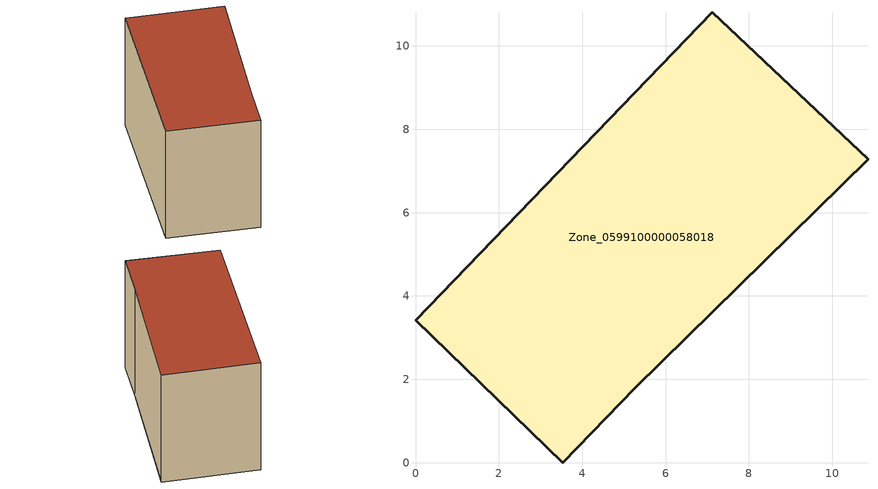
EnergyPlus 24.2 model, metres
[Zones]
Zone_0599100000058018
 floor ground (C_G): 7.12,10.81 10.86,7.28 5.28,1.8 3.54,0 0,3.42 z0
 wall outside (C_F): 10.86,7.28 7.12,10.81 0,3.42 3.54,0 5.28,1.8 10.86,7.28 z0:6.57
 roof outside (C_R): 7.12,10.81 0,3.42 3.54,0 5.28,1.8 10.86,7.28 z6.57
[BUILDING]
Pand.0599100000058018: North Axis=0; Terrain=City; Loads Convergence Tolerance Value=0.04; Temperature Convergence Tolerance Value=0.4; Solar Distribution=FullExterior; Maximum Number of Warmup Days=25; Minimum Number of Warmup Days=1
[Site:Location]
Rotterdam.The.Hague.AP_ZH_NLD Design_Conditions: Latitude=51.96; Longitude=4.45; Time Zone=1; Elevation=-4.5
[SITE:GROUNDTEMPERATURE:BUILDINGSURFACE]
18, 18, 18, 18, 18, 18, 18, 18, 18, 18, 18, 18
[MATERIAL] Thermal Absorptance=0.9; Solar Absorptance=0.7; Visible Absorptance=0.7
Name | Roughness | Thickness | Conductivity | Density | Specific Heat
G.TC.1946 | MediumSmooth | 0.15 | 1 | 540 | 1210
F.TC.1946 | Rough | 0.3 | 0.857143 | 1920 | 840
R.TC.1946 | MediumRough | 0.2 | 0.909091 | 1500 | 1000
[CONSTRUCTION]
C_G: G.TC.1946
C_F: F.TC.1946
C_R: R.TC.1946
[ZONE]
Zone_0599100000058018: Type=1; Multiplier=1; Ceiling Height=Autocalculate; Volume=Autocalculate; Floor Area=autocalculate; Part of Total Floor Area=Yes
[ZONEINFILTRATION:DESIGNFLOWRATE]
Infil_Zone_0599100000058018: Zone or ZoneList or Space or SpaceList=Zone_0599100000058018; Schedule=AlwaysOn; Design Flow Rate Calculation Method=Flow/Area; Flow Rate per Floor Area=0.003; Constant Term Coefficient=1; Temperature Term Coefficient=0; Velocity Term Coefficient=0; Velocity Squared Term Coefficient=0
[HVACTEMPLATE:ZONE:IDEALLOADSAIRSYSTEM]
Zone_0599100000058018: Maximum Heating Supply Air Temperature=50; Minimum Cooling Supply Air Temperature=13; Maximum Heating Supply Air Humidity Ratio=0.0156; Minimum Cooling Supply Air Humidity Ratio=0.0077; Heating Limit=NoLimit; Cooling Limit=NoLimit; Dehumidification Control Type=ConstantSensibleHeatRatio; Cooling Sensible Heat Ratio=0.7; Dehumidification Setpoint=60; Humidification Control Type=None; Humidification Setpoint=30; Outdoor Air Method=None; Outdoor Air Flow Rate per Person=0.00944; Outdoor Air Flow Rate per Zone Floor Area=0; Outdoor Air Flow Rate per Zone=0; Demand Controlled Ventilation Type=None; Outdoor Air Economizer Type=NoEconomizer; Heat Recovery Type=None; Sensible Heat Recovery Effectiveness=0.7; Latent Heat Recovery Effectiveness=0.65
[ZONECONTROL:THERMOSTAT]
ThermostatControl_Zone_0599100000058018: Zone or ZoneList=Zone_0599100000058018; Control Type Schedule=DualSetpointControlType; Control 1=Thermostat_Zone_0599100000058018; Temperature Difference Between Cutout And Setpoint=0
[THERMOSTATSETPOINT:DUALSETPOINT]
Thermostat_Zone_0599100000058018: Heating Setpoint Temperature Schedule=HeatingSetpoint_Zone_0599100000058018; Cooling Setpoint Temperature Schedule=CoolingSetpoint_Zone_0599100000058018
[SCHEDULE:COMPACT]
HeatingSetpoint_Zone_0599100000058018: Through: 12/31, For: AllDays, Until: 24:00, 21
CoolingSetpoint_Zone_0599100000058018: Through: 12/31, For: AllDays, Until: 24:00, 24
DualSetpointControlType: Through: 12/31, For: AllDays, Until: 24:00, 4
AlwaysOn: Through: 12/31, For: AllDays, Until: 24:00, 1
